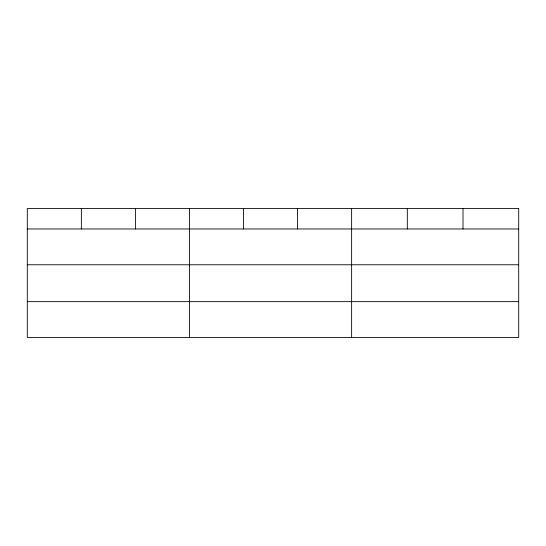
<?xml version="1.0" encoding="UTF-8"?>
<svg xmlns="http://www.w3.org/2000/svg" width="546" height="546" viewBox="0 0 546 546"><rect width="100%" height="100%" fill="white"/><g stroke="black" fill="none" stroke-linecap="round" stroke-linejoin="round"><path stroke-width="0.82" d="M27.3 228.972L518.7 228.972M27.3 264.769L518.7 264.769M27.3 301.651L518.7 301.651M463.008 208.552L463.008 228.972M407.316 208.552L407.316 228.972M351.624 208.552L351.624 337.448M297.57 208.552L297.57 228.972M243.516 208.552L243.516 228.972M189.462 208.552L189.462 337.448M135.408 208.552L135.408 228.972M81.354 208.552L81.354 228.972M518.7 208.552L27.3 208.552L27.3 337.448L518.7 337.448L518.7 208.552"/></g></svg>
